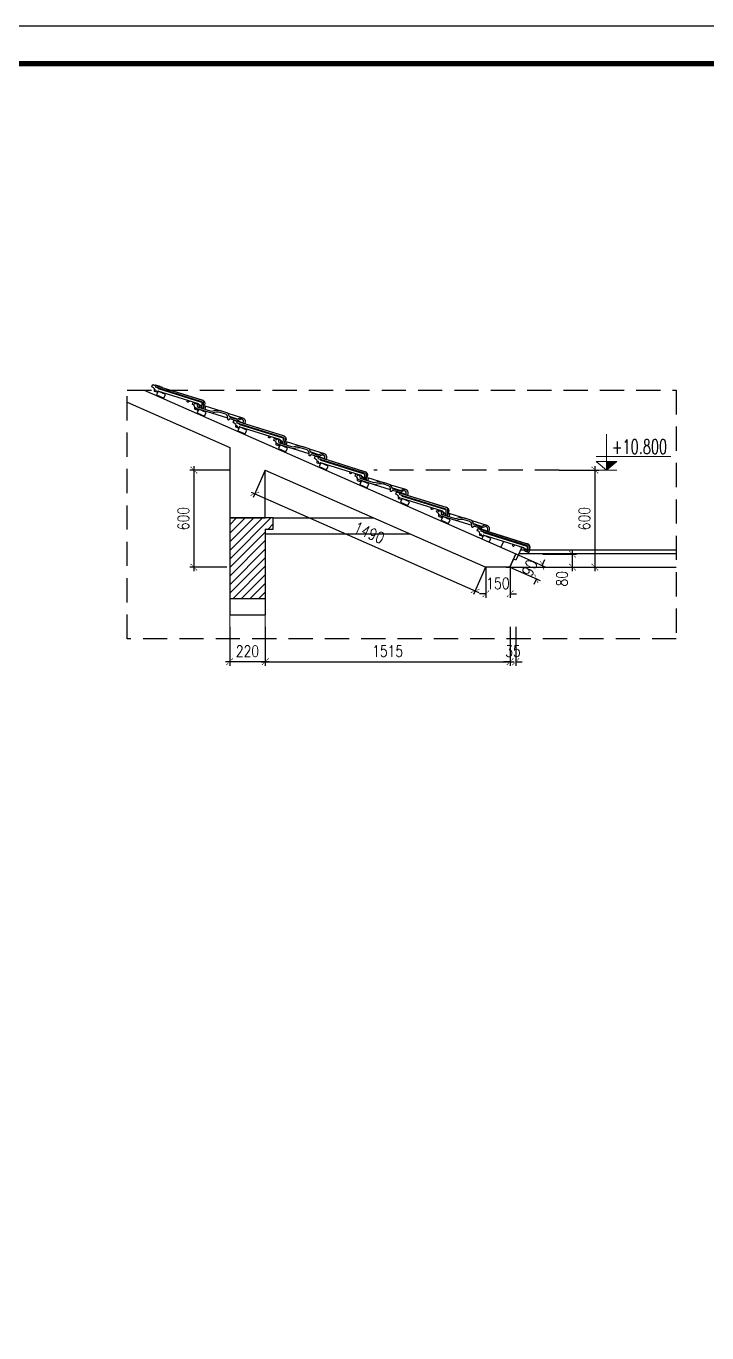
# Model space of a CAD drawing. Header units: millimetres. Extents: x -34806 to 662668, y 63228 to 99452.
# Drawn here: x 565800 to 570012, y 82678 to 90763 of the extents above; entities that cross this region are included whole.
import ezdxf
from ezdxf.enums import TextEntityAlignment as Align

# ---------------------------------------------------------------- set-up
doc = ezdxf.new("R2010")
doc.units = ezdxf.units.MM
doc.header["$LTSCALE"] = 200
doc.header["$MEASUREMENT"] = 0
doc.header["$PDMODE"] = 3
doc.header["$PDSIZE"] = 50
doc.linetypes.add('DASHED2', pattern=[0.375, 0.25, -0.125])
doc.layers.get('0').update_dxf_attribs({"color": 95, "linetype": 'CONTINUOUS'})
doc.layers.get('DEFPOINTS').update_dxf_attribs({"linetype": 'CONTINUOUS'})
for name, color, linetype in [('DIM', 1, 'CONTINUOUS'), ('KHUNGTEN', 7, 'CONTINUOUS'), ('Net_Manh', 155, 'CONTINUOUS'), ('NOITHAT', 32, 'CONTINUOUS'), ('NT', 39, 'CONTINUOUS'), ('TEXT', 7, 'CONTINUOUS'), ('TUONG', 2, 'CONTINUOUS')]:
    doc.layers.add(name, color=color, linetype=linetype)
for name, color, linetype, lineweight in [('hacth', 251, 'CONTINUOUS', 13), ('hatch', 251, 'CONTINUOUS', 5), ('thay', 7, 'CONTINUOUS', 18)]:
    doc.layers.add(name, color=color, linetype=linetype, lineweight=lineweight)
doc.styles.add('Arial N  iso', font='VNARIALN.ttf')
doc.styles.add('RomanS', font='romans.shx', dxfattribs={"width": 0.8})
doc.styles.add('Scale', font='vnsimli.shx', dxfattribs={"width": 0.65, "bigfont": 'bigfont.shx'})
doc.dimstyles.new('Copy of D1', dxfattribs={"dimscale": 0.5, "dimtxt": 140, "dimasz": 80, "dimexe": 50, "dimexo": 0, "dimgap": 60, "dimtad": 1, "dimdec": 0, "dimzin": 0, "dimdsep": 46, "dimtxsty": 'RomanS', "dimblk1": 'ARCHTICK', "dimblk2": 'ARCHTICK', "dimsah": 1, "dimcen": 100, "dimdle": 50, "dimclrt": 7, "dimadec": 0, "dimazin": 0, "dimtfac": 0.005, "dimtdec": 0, "dimtix": 1, "dimtofl": 0, "dimtmove": 2, "dimatfit": 3, "dimldrblk": 'ARCHTICK', "dimfxl": 1, "dimtvp": 0.8, "dimtolj": 1, "dimtzin": 0, "dimarcsym": 0})

# ---------------------------------------------------------------- blocks, each defined once
blk = doc.blocks.new('khung')
at = {"layer": 'DEFPOINTS', "color": 8}
blk.add_lwpolyline([(0, 0), (31503, 0), (31503, 22275), (0, 22275)], close=True, dxfattribs=at)
at = {"layer": 'KHUNGTEN', "color": 4, "const_width": 54.3}
blk.add_lwpolyline([(848, 388), (31117, 388), (31117, 21887), (848, 21887)], close=True, dxfattribs=at)
blk = doc.blocks.new('ngoi-tay')
at = {"color": 34}
for p, q in [((-73602.9, 12594), (-73550.8, 12614.5)), ((-73546, 12602.4), (-73550.8, 12614.5)), ((-73621.3, 12588.9), (-73849.2, 12499.2)), ((-73580.4, 12594.2), (-73845.5, 12489.9)), ((-73583.3, 12587.7), (-73844.9, 12484.8)), ((-73825.9, 12476.1), (-73580.6, 12572.7)), ((-73597.3, 12599.4), (-73608.5, 12595)), ((-73567.3, 12580), (-73559.9, 12582.9)), ((-73862.5, 12467.1), (-73863.4, 12466.7)), ((-73857.2, 12450.9), (-73863.4, 12466.7)), ((-73856.3, 12451.3), (-73862.5, 12467.1)), ((-73856.1, 12451.4), (-73858.6, 12483.5)), ((-73856.1, 12451.4), (-73857.2, 12450.9)), ((-73857.2, 12450.9), (-73855.4, 12446.3)), ((-73845.7, 12449), (-73848.6, 12484.7)), ((-74003.1, 12405.6), (-74092.4, 12370.4)), ((-74060.2, 12364.8), (-74012.7, 12383.5)), ((-74001.4, 12374), (-73903.7, 12412.4)), ((-73851.5, 12444.6), (-73846.8, 12446.4))]:
    blk.add_line(p, q, dxfattribs=at)
at = {"color": 9}
blk.add_line((-73902.7, 12423.6), (-73819, 12456.5), dxfattribs=at)
at = {"color": 34}
for points in [[(-73552.5, 12616), (-73601.8, 12596.6)], [(-73597.3, 12599.4), (-73570.6, 12609.9)], [(-73570.1, 12609), (-73566.5, 12599.7), (-73580.4, 12594.2), (-73583.3, 12587.7)], [(-73863.5, 12460.5), (-73965.9, 12420.2)], [(-73868.2, 12458.7), (-73863.6, 12438.9)], [(-73798.4, 12486.1), (-73828.1, 12474.4)]]:
    blk.add_lwpolyline(points, dxfattribs=at)
for points in [[(-73855.4, 12494.6), (-73602.9, 12594, 0.414214), (-73602.4, 12595.3, -0.414214), (-73601.8, 12596.6)], [(-73570.6, 12609.9), (-73597.4, 12599.4, 1)], [(-73559.9, 12582.9), (-73557.7, 12577.4, -0.414214), (-73559.4, 12573.5), (-73573.4, 12568, -0.300021), (-73576.6, 12568.7), (-73580.6, 12572.7)], [(-73568.5, 12577.4), (-73568.5, 12572, -0.31059), (-73570.6, 12569.1, -1.592487)], [(-73846.9, 12446.4), (-73834.2, 12451.4, 0.306678), (-73831, 12456), (-73829, 12471.5, -0.306678), (-73825.9, 12476.1)], [(-73845.7, 12449, -0.25674), (-73829.3, 12469.6)], [(-73802.1, 12454.6), (-73799.9, 12449, -0.414214), (-73801.6, 12445.1), (-73815.6, 12439.6, -0.300021), (-73818.8, 12440.3), (-73822.7, 12444.3)]]:
    blk.add_lwpolyline(points, format="xyb", dxfattribs=at)
at = {"color": 9}
for points in [[(-73614.6, 12526.3), (-73626.3, 12548.4), (-73582.2, 12571.8), (-73570.4, 12549.7)], [(-73857.6, 12397.5), (-73869.3, 12419.6), (-73825.1, 12443), (-73813.4, 12420.9)]]:
    blk.add_lwpolyline(points, close=True, dxfattribs=at)
for points in [[(-73990.1, 12399.9), (-73962.2, 12410.9, -0.176175), (-73903.7, 12412.4), (-73810.7, 12449, -0.414214), (-73809.5, 12451.6), (-73802.1, 12454.6, -0.327197), (-73788.2, 12474), (-73791.2, 12481.4), (-73792.1, 12481.1), (-73794.6, 12487.6), (-73798.4, 12486.1, 0.414214), (-73801.2, 12479.6, -1), (-73805.8, 12477.8, 0.783018), (-73815.5, 12476.5), (-73819, 12456.5)], [(-74056.3, 12363.2, 0.03122), (-74077.6, 12370.9, 0.652394), (-74104.7, 12338.7), (-74105.6, 12338.4), (-74103.8, 12333.7, -0.414214), (-74102.5, 12333.1, 0.414214), (-74099.9, 12332), (-74095.2, 12333.8, 0.414214), (-74094.1, 12336.4), (-74096.6, 12345.4, -0.58715), (-74080.4, 12361.3, -0.037186), (-74056.5, 12352.3), (-74015.4, 12368.5, -0.414214), (-74008.9, 12365.7, 0.414214), (-74002.4, 12362.8, 0.414214), (-73999.6, 12369.3, -0.162278), (-74000.4, 12385.1), (-73997.6, 12391.6, -0.162278), (-73990.1, 12399.9)], [(-74014.4, 12379.6), (-74003.1, 12405.6), (-73965.9, 12420.2, -0.162278), (-73902.7, 12423.6, -3.222119)]]:
    blk.add_lwpolyline(points, format="xyb", dxfattribs=at)
blk.add_lwpolyline([(-74014.4, 12379.6), (-74056.3, 12363.2)], dxfattribs=at)
at = {"color": 34}
for centre, radius, start, end in [((-73566.6, 12578.2), 2, 111.47712, 201.47712), ((-73539.7, 12583.2), 20.2, 108.26515, 180.73683), ((-73841.9, 12477.2), 23, 114.33079, 206.11049), ((-73843.7, 12485.3), 15, 111.47712, 186.73356), ((-73843.7, 12485.3), 5, 111.47712, 186.73356), ((-73843.1, 12480.1), 5, 111.47712, 186.73356), ((-73771.4, 12492.2), 5, 21.47712, 111.47712), ((-73762.1, 12495.9), 5, 201.47712, 291.47712), ((-73762.1, 12495.9), 5, 291.47712, 21.47712), ((-73734.1, 12506.9), 25, 189.94016, 201.47712), ((-73855, 12445.3), 1, 21.47712, 111.47712), ((-73852.2, 12446.4), 2, 201.47712, 291.47712), ((-73847.6, 12448.3), 2, 291.47712, 21.47712)]:
    blk.add_arc(centre, radius, start, end, dxfattribs=at)
blk = doc.blocks.new('_ArchTick')
at = {"layer": 'DIM', "color": 150}
blk.add_lwpolyline([(0.5, 0.5, 0.133, 0, 0), (0, 0, 0, 0.133, 0), (-0.5, -0.5, 0.133, 0.133, 0)], format="xyseb", dxfattribs=at)
blk = doc.blocks.new('*D83')
at = {"layer": 'DEFPOINTS', "color": 0}
for p in [(567279.1, 87046.9), (568794.2, 87046.9), (568794.2, 86830.6)]:
    blk.add_point(p, dxfattribs=at)
at = {"layer": 'DIM', "color": 0, "lineweight": -2}
for p, q in [((567279.1, 87046.9), (567279.1, 86805.6)), ((568794.2, 87046.9), (568794.2, 86805.6)), ((567254.1, 86830.6), (568819.2, 86830.6))]:
    blk.add_line(p, q, dxfattribs=at)
at = {"layer": 'DIM', "color": 0, "lineweight": -2, "xscale": 40, "yscale": 40, "zscale": 40, "rotation": 180}
blk.add_blockref('_ArchTick', (567279.1, 86830.6), dxfattribs=at)
at = {"layer": 'DIM', "color": 0, "lineweight": -2, "xscale": 40, "yscale": 40, "zscale": 40}
blk.add_blockref('_ArchTick', (568794.2, 86830.6), dxfattribs=at)
at = {"layer": 'DIM', "color": 7, "insert": (568036.6, 86895.6), "char_height": 70, "attachment_point": 5, "style": 'RomanS'}
blk.add_mtext('\\A1;1515', dxfattribs=at)
blk = doc.blocks.new('*D84')
at = {"layer": 'DEFPOINTS', "color": 0}
for p in [(567059.1, 87046.9), (567279.1, 87046.9), (567059.1, 86830.6)]:
    blk.add_point(p, dxfattribs=at)
at = {"layer": 'DIM', "color": 0, "lineweight": -2}
for p, q in [((567059.1, 87046.9), (567059.1, 86805.6)), ((567279.1, 87046.9), (567279.1, 86805.6)), ((567304.1, 86830.6), (567034.1, 86830.6))]:
    blk.add_line(p, q, dxfattribs=at)
at = {"layer": 'DIM', "color": 0, "lineweight": -2, "xscale": 40, "yscale": 40, "zscale": 40, "rotation": 180}
blk.add_blockref('_ArchTick', (567059.1, 86830.6), dxfattribs=at)
at = {"layer": 'DIM', "color": 0, "lineweight": -2, "xscale": 40, "yscale": 40, "zscale": 40}
blk.add_blockref('_ArchTick', (567279.1, 86830.6), dxfattribs=at)
at = {"layer": 'DIM', "color": 7, "insert": (567169.1, 86895.6), "char_height": 70, "attachment_point": 5, "style": 'RomanS'}
blk.add_mtext('\\A1;220', dxfattribs=at)
blk = doc.blocks.new('*D86')
at = {"layer": 'DEFPOINTS', "color": 0}
for p in [(568794.2, 87046.9), (568829.4, 87046.9), (568829.4, 86830.6)]:
    blk.add_point(p, dxfattribs=at)
at = {"layer": 'DIM', "color": 0, "lineweight": -2}
for p, q in [((568794.2, 87046.9), (568794.2, 86805.6)), ((568829.4, 87046.9), (568829.4, 86805.6)), ((568794.2, 86830.6), (568754.2, 86830.6)), ((568829.4, 86830.6), (568869.4, 86830.6))]:
    blk.add_line(p, q, dxfattribs=at)
at = {"layer": 'DIM', "color": 0, "lineweight": -2, "xscale": 40, "yscale": 40, "zscale": 40}
blk.add_blockref('_ArchTick', (568794.2, 86830.6), dxfattribs=at)
at = {"layer": 'DIM', "color": 0, "lineweight": -2, "xscale": 40, "yscale": 40, "zscale": 40, "rotation": 180}
blk.add_blockref('_ArchTick', (568829.4, 86830.6), dxfattribs=at)
at = {"layer": 'DIM', "color": 7, "insert": (568811.8, 86895.6), "char_height": 70, "attachment_point": 5, "style": 'RomanS'}
blk.add_mtext('\\A1;35', dxfattribs=at)
blk = doc.blocks.new('*D87')
at = {"layer": 'DEFPOINTS', "color": 0}
for p in [(568644.1, 87415.6), (568794.2, 87415.6), (568644.1, 87250.1)]:
    blk.add_point(p, dxfattribs=at)
at = {"layer": 'DIM', "color": 0, "lineweight": -2}
for p, q in [((568644.1, 87415.6), (568644.1, 87225.1)), ((568794.2, 87415.6), (568794.2, 87225.1)), ((568644.1, 87250.1), (568604.1, 87250.1)), ((568794.2, 87250.1), (568834.2, 87250.1))]:
    blk.add_line(p, q, dxfattribs=at)
at = {"layer": 'DIM', "color": 0, "lineweight": -2, "xscale": 40, "yscale": 40, "zscale": 40}
blk.add_blockref('_ArchTick', (568644.1, 87250.1), dxfattribs=at)
at = {"layer": 'DIM', "color": 0, "lineweight": -2, "xscale": 40, "yscale": 40, "zscale": 40, "rotation": 180}
blk.add_blockref('_ArchTick', (568794.2, 87250.1), dxfattribs=at)
at = {"layer": 'DIM', "color": 7, "insert": (568719.1, 87315.1), "char_height": 70, "attachment_point": 5, "style": 'RomanS'}
blk.add_mtext('\\A1;150', dxfattribs=at)
blk = doc.blocks.new('*D88')
at = {"layer": 'DEFPOINTS', "color": 0}
for p in [(568829.4, 87497.9), (568793.2, 87415.6), (568956.7, 87343.8)]:
    blk.add_point(p, dxfattribs=at)
at = {"layer": 'DIM', "color": 0, "lineweight": -2}
for p, q in [((568829.4, 87497.9), (569015.8, 87416)), ((568793.2, 87415.6), (568979.6, 87333.7)), ((568992.9, 87426.1), (569009, 87462.7)), ((568956.7, 87343.8), (568940.6, 87307.2))]:
    blk.add_line(p, q, dxfattribs=at)
at = {"layer": 'DIM', "color": 0, "lineweight": -2, "xscale": 40, "yscale": 40, "zscale": 40}
for p, rotation in [((568992.9, 87426.1), 246.2925345209597), ((568956.7, 87343.8), 66.29253452095973)]:
    blk.add_blockref('_ArchTick', p, dxfattribs=dict(at, rotation=rotation))
at = {"layer": 'DIM', "color": 7, "insert": (568915.3, 87411.1), "char_height": 70, "attachment_point": 5, "rotation": 66.29253, "style": 'RomanS'}
blk.add_mtext('\\A1;90', dxfattribs=at)
blk = doc.blocks.new('*D89')
at = {"layer": 'DEFPOINTS', "color": 0}
for p in [(567279.1, 88016), (568643.1, 87415.6), (568578.5, 87268.8)]:
    blk.add_point(p, dxfattribs=at)
at = {"layer": 'DIM', "color": 0, "lineweight": -2}
for p, q in [((567279.1, 88016), (567204.4, 87846.4)), ((567191.6, 87879.3), (568601.4, 87258.7)), ((568643.1, 87415.6), (568568.4, 87245.9))]:
    blk.add_line(p, q, dxfattribs=at)
at = {"layer": 'DIM', "color": 0, "lineweight": -2, "xscale": 40, "yscale": 40, "zscale": 40}
for p, rotation in [((567214.5, 87869.3), 156.2413154487853), ((568578.5, 87268.8), 336.2413154487853)]:
    blk.add_blockref('_ArchTick', p, dxfattribs=dict(at, rotation=rotation))
at = {"layer": 'DIM', "color": 7, "insert": (567922.7, 87628.5), "char_height": 70, "attachment_point": 5, "rotation": 336.24132, "style": 'RomanS'}
blk.add_mtext('\\A1;1490', dxfattribs=at)
blk = doc.blocks.new('*D90')
at = {"layer": 'DEFPOINTS', "color": 0}
for p in [(569097.5, 88016), (569114.1, 87415.6), (569319.1, 87415.6)]:
    blk.add_point(p, dxfattribs=at)
at = {"layer": 'DIM', "color": 0, "lineweight": -2}
for p, q in [((569097.5, 88016), (569344.1, 88016)), ((569319.1, 88041), (569319.1, 87390.6)), ((569114.1, 87415.6), (569344.1, 87415.6))]:
    blk.add_line(p, q, dxfattribs=at)
at = {"layer": 'DIM', "color": 0, "lineweight": -2, "xscale": 40, "yscale": 40, "zscale": 40}
for p, rotation in [((569319.1, 88016), 90), ((569319.1, 87415.6), 270)]:
    blk.add_blockref('_ArchTick', p, dxfattribs=dict(at, rotation=rotation))
at = {"layer": 'DIM', "color": 7, "insert": (569254.1, 87715.8), "char_height": 70, "attachment_point": 5, "rotation": 90, "style": 'RomanS'}
blk.add_mtext('\\A1;600', dxfattribs=at)
blk = doc.blocks.new('cao do')
at = {"layer": 'thay'}
for p, q in [((0, 445), (0, 0)), ((798, 170), (-128, 170)), ((0, 0), (-128, 106)), ((128, 106), (-128, 106)), ((0, 0), (128, 106))]:
    blk.add_line(p, q, dxfattribs=at)
at = {"layer": 'thay', "ltscale": 600}
blk.add_line((128, 0), (-128, 0), dxfattribs=at)
at = {"layer": 'thay', "color": 150, "ltscale": 600}
blk.add_solid([(0, 0), (0, 106), (128, 106)], dxfattribs=at)
at = {"layer": 'TEXT', "style": 'Arial N  iso'}
blk.add_attdef('%%P0.000', text='', height=200, dxfattribs=at).set_placement((70, 290), align=Align.MIDDLE_LEFT)
blk = doc.blocks.new('*D91')
at = {"layer": 'DEFPOINTS', "color": 0}
for p in [(568995.9, 87495.9), (569180.5, 87495.9), (568994.5, 87415.6)]:
    blk.add_point(p, dxfattribs=at)
at = {"layer": 'DIM', "color": 0, "lineweight": -2}
for p, q in [((568995.9, 87495.9), (569205.5, 87495.9)), ((569180.5, 87390.6), (569180.5, 87520.9)), ((568994.5, 87415.6), (569205.5, 87415.6))]:
    blk.add_line(p, q, dxfattribs=at)
at = {"layer": 'DIM', "color": 0, "lineweight": -2, "xscale": 40, "yscale": 40, "zscale": 40}
for p, rotation in [((569180.5, 87495.9), 90), ((569180.5, 87415.6), 270)]:
    blk.add_blockref('_ArchTick', p, dxfattribs=dict(at, rotation=rotation))
at = {"layer": 'DIM', "color": 7, "insert": (569115.5, 87343.4), "char_height": 70, "attachment_point": 5, "rotation": 90, "style": 'RomanS'}
blk.add_mtext('\\A1;80', dxfattribs=at)
blk = doc.blocks.new('*D93')
at = {"layer": 'DEFPOINTS', "color": 0}
for p in [(567059.1, 88016), (566837.5, 87415.6), (567042.5, 87415.6)]:
    blk.add_point(p, dxfattribs=at)
at = {"layer": 'DIM', "color": 0, "lineweight": -2}
for p, q in [((567059.1, 88016), (566812.5, 88016)), ((566837.5, 88041), (566837.5, 87390.6)), ((567042.5, 87415.6), (566812.5, 87415.6))]:
    blk.add_line(p, q, dxfattribs=at)
at = {"layer": 'DIM', "color": 0, "lineweight": -2, "xscale": 40, "yscale": 40, "zscale": 40}
for p, rotation in [((566837.5, 88016), 90), ((566837.5, 87415.6), 270)]:
    blk.add_blockref('_ArchTick', p, dxfattribs=dict(at, rotation=rotation))
at = {"layer": 'DIM', "color": 7, "insert": (566772.5, 87715.8), "char_height": 70, "attachment_point": 5, "rotation": 90, "style": 'RomanS'}
blk.add_mtext('\\A1;600', dxfattribs=at)

msp = doc.modelspace()

# ---------------------------------------------------------------- hatches: boundary and pattern name
at = {"layer": 'Net_Manh'}
h = msp.add_hatch(dxfattribs=at)
h.set_pattern_fill('ANSI31', color=256, scale=300, style=0)
h.set_pattern_definition([(45, (36473.885, -114049.677), (-26.5165043, 26.5165043), [])])
h.paths.add_polyline_path([(567279.1, 87651), (567329, 87651), (567329, 87721), (567279.1, 87721), (567279.1, 87721), (567279.1, 87721), (567279.1, 87721), (567279.1, 87721), (567059.1, 87721), (567059.1, 87221.2), (567279.1, 87221.2)])

# ---------------------------------------------------------------- linework, layer by layer
for p, q in [((567329.1, 87721), (567949.7, 87721)), ((567279.1, 87621), (568177, 87621)), ((568753.8, 87574.5), (568737.8, 87538.2))]:
    msp.add_line(p, q)
at = {"color": 34}
for p, q in [((568591.4, 87640.9), (568595.3, 87653.3)), ((568648.8, 87636.6), (568595.3, 87653.3)), ((568642.8, 87641.6), (568654.3, 87638.1)), ((568614.3, 87620.2), (568606.7, 87622.5)), ((568626.3, 87635.3), (568898.2, 87550.4)), ((568879.7, 87535.2), (568628, 87613.8)), ((568629.6, 87629), (568898, 87545.2)), ((568667.5, 87632.9), (568901.2, 87559.9)), ((568901.4, 87509.6), (568901.7, 87545.4)), ((568907.5, 87505.6), (568902.7, 87507.1)), ((568912.7, 87512.3), (568911.2, 87507.6)), ((568911.5, 87512.7), (568911.7, 87544.9)), ((568911.5, 87512.7), (568912.7, 87512.3)), ((568911.8, 87512.6), (568916.8, 87528.9)), ((568912.7, 87512.3), (568917.8, 87528.6)), ((568916.8, 87528.9), (568917.8, 87528.6))]:
    msp.add_line(p, q, dxfattribs=at)
for points in [[(568596.9, 87654.9), (568647.5, 87639.1)], [(568615, 87649.3), (568612, 87639.7), (568626.3, 87635.3), (568629.6, 87629)], [(568642.8, 87641.6), (568615.4, 87650.2)], [(568851.5, 87543.2), (568882, 87533.7)]]:
    msp.add_lwpolyline(points, dxfattribs=at)
for points in [[(568615.4, 87650.2), (568642.8, 87641.6, -1)], [(568907.8, 87555.8), (568648.8, 87636.6, -0.414214), (568648.1, 87637.9, 0.414214), (568647.5, 87639.1)], [(568606.7, 87622.5), (568604.9, 87616.8, 0.414214), (568606.8, 87613.1), (568621.2, 87608.6, 0.300021), (568624.4, 87609.5), (568628, 87613.8)], [(568615.6, 87617.7), (568616, 87612.3, 0.31059), (568618.3, 87609.5, 1.592487)], [(568902.7, 87507.1), (568889.7, 87511.2, -0.306678), (568886.2, 87515.5), (568883.2, 87530.9, 0.306678), (568879.7, 87535.2)], [(568901.4, 87509.6, 0.25674), (568883.5, 87529)]]:
    msp.add_lwpolyline(points, format="xyb", dxfattribs=at)
at = {"color": 9}
msp.add_lwpolyline([(568665.3, 87570), (568675.4, 87592.9), (568629.7, 87613.1), (568619.6, 87590.2)], close=True, dxfattribs=at)
msp.add_lwpolyline([(568866.8, 87538.4), (568828.9, 87459.6), (568815.2, 87465.7)])
at = {"color": 34}
for centre, radius, start, end in [((568586.5, 87621.3), 20.2, 3.4069, 75.87858), ((568613.7, 87618.2), 2, 342.66661, 72.66661), ((568785.9, 87559.3), 25, 342.66661, 354.20356), ((568896.7, 87545.6), 15, 357.41017, 72.66661), ((568895.5, 87537.5), 23, 338.03324, 69.81294), ((568814.6, 87550.3), 5, 162.66661, 252.66661), ((568814.6, 87550.3), 5, 252.66661, 342.66661), ((568824.1, 87547.3), 5, 72.66661, 162.66661), ((568896.5, 87540.5), 5, 357.41017, 72.66661), ((568896.7, 87545.6), 5, 357.41017, 72.66661), ((568903.3, 87509), 2, 162.66661, 252.66661), ((568908.1, 87507.5), 2, 252.66661, 342.66661), ((568910.9, 87506.6), 1, 72.66661, 162.66661)]:
    msp.add_arc(centre, radius, start, end, dxfattribs=at)
at = {"layer": 'hatch'}
for p, q in [((567059.1, 87121.2), (567059.1, 86972.7)), ((567279.1, 86972.7), (567279.1, 87121.2))]:
    msp.add_line(p, q, dxfattribs=at)
at = {"layer": 'Net_Manh', "linetype": 'DASHED2', "ltscale": 3}
msp.add_line((569097.5, 88016), (567951.3, 88016), dxfattribs=at)
msp.add_lwpolyline([(569822.9, 86972.7), (566424.8, 86972.7), (566424.8, 88509.8), (569822.9, 88509.8)], close=True, dxfattribs=at)
at = {"layer": 'NOITHAT'}
msp.add_line((568769.1, 87415.6), (569822.9, 87415.6), dxfattribs=at)
for points in [[(569822.9, 87497.9), (568847.3, 87497.9)], [(568858.7, 87521.6), (569822.9, 87521.5)]]:
    msp.add_lwpolyline(points, dxfattribs=at)
at = {"layer": 'TUONG'}
for p, q in [((567059.1, 88156.5), (567059.1, 87121.2)), ((567279.1, 87721), (567279.1, 88016)), ((567279, 87721), (567059, 87721)), ((567059.1, 87721), (567279.1, 87721)), ((567279.1, 87651), (567279.1, 87121.2)), ((568793.2, 87415.6), (568829.5, 87497.9)), ((568829.4, 87497.9), (568793.2, 87415.6)), ((568793.2, 87415.6), (568644.1, 87415.6))]:
    msp.add_line(p, q, dxfattribs=at)
for points in [[(566529.1, 88509.8), (568829.5, 87497.9)], [(566424.8, 88435.5), (567059.1, 88156.5)], [(567279.1, 88016), (568644.1, 87415.6)], [(567279, 87651), (567329, 87651), (567329, 87721), (567279, 87721)], [(567059.1, 87221.2), (567279.1, 87221.2)], [(567059.1, 87121.2), (567279.1, 87121.2)]]:
    msp.add_lwpolyline(points, dxfattribs=at)

# ---------------------------------------------------------------- block references
at = {"layer": 'DIM', "linetype": 'Continuous'}
ref = msp.add_blockref('cao do', (569390.2, 88016), dxfattribs=dict(at, xscale=0.5, yscale=0.5, zscale=0.5))
ref.add_attrib('%%P0.000', '+10.800', dxfattribs={"layer": 'TEXT', "height": 90, "style": 'Scale', "width": 0.65}).set_placement((569424.9, 88161), align=Align.MIDDLE_LEFT)
at = {"layer": 'hacth', "xscale": 0.5993526510428637, "yscale": 0.5993526817037491, "zscale": 0.5993526850283563}
msp.add_blockref('khung', (559348.6, 77412), dxfattribs=at)
at = {"layer": 'NT', "xscale": -1, "rotation": 4.143727488857198}
for p in [(494134.5, 70648), (494638, 70426.6), (495141.4, 70205.1), (495644.8, 69983.6)]:
    msp.add_blockref('ngoi-tay', p, dxfattribs=at)

# ---------------------------------------------------------------- dimensions: what is measured, and where the dimension line sits
at = {"layer": 'DIM'}
for base, p1, p2, picture, middle in [((566837.5, 87415.6), (567059.1, 88016), (567042.5, 87415.6), '*D93', (566772.5, 87715.8)), ((569319.1, 87415.6), (569097.5, 88016), (569114.1, 87415.6), '*D90', (569254.1, 87715.8))]:
    dim = msp.add_linear_dim(base=base, p1=p1, p2=p2, angle=90, dimstyle='Copy of D1', dxfattribs=at)
    dim.commit()
    dim.dimension.update_dxf_attribs({"geometry": picture, "text_midpoint": middle})
for p1, p2, distance, picture, middle in [((567279.1, 88016), (568643.1, 87415.6), -160.4, '*D89', (567922.7, 87628.5)), ((568829.4, 87497.9), (568793.2, 87415.6), 178.6, '*D88', (568915.3, 87411.1))]:
    dim = msp.add_aligned_dim(p1=p1, p2=p2, distance=distance, dimstyle='Copy of D1', dxfattribs=at)
    dim.commit()
    dim.dimension.update_dxf_attribs({"geometry": picture, "text_midpoint": middle})
dim = msp.add_linear_dim(base=(569180.5, 87495.9), p1=(568994.5, 87415.6), p2=(568995.9, 87495.9), angle=90, dimstyle='Copy of D1', dxfattribs=at)
dim.commit()
dim.dimension.update_dxf_attribs({"geometry": '*D91', "text_midpoint": (569115.5, 87343.4), "dimtype": 128})
for base, p1, p2, picture, middle in [((568644.1, 87250.1), (568794.2, 87415.6), (568644.1, 87415.6), '*D87', (568719.1, 87315.1)), ((567059.1, 86830.6), (567279.1, 87046.9), (567059.1, 87046.9), '*D84', (567169.1, 86895.6)), ((568794.2, 86830.6), (567279.1, 87046.9), (568794.2, 87046.9), '*D83', (568036.6, 86895.6)), ((568829.4, 86830.6), (568794.2, 87046.9), (568829.4, 87046.9), '*D86', (568811.8, 86895.6))]:
    dim = msp.add_linear_dim(base=base, p1=p1, p2=p2, dimstyle='Copy of D1', dxfattribs=at)
    dim.commit()
    dim.dimension.update_dxf_attribs({"geometry": picture, "text_midpoint": middle})

doc.saveas('drawing.dxf')
